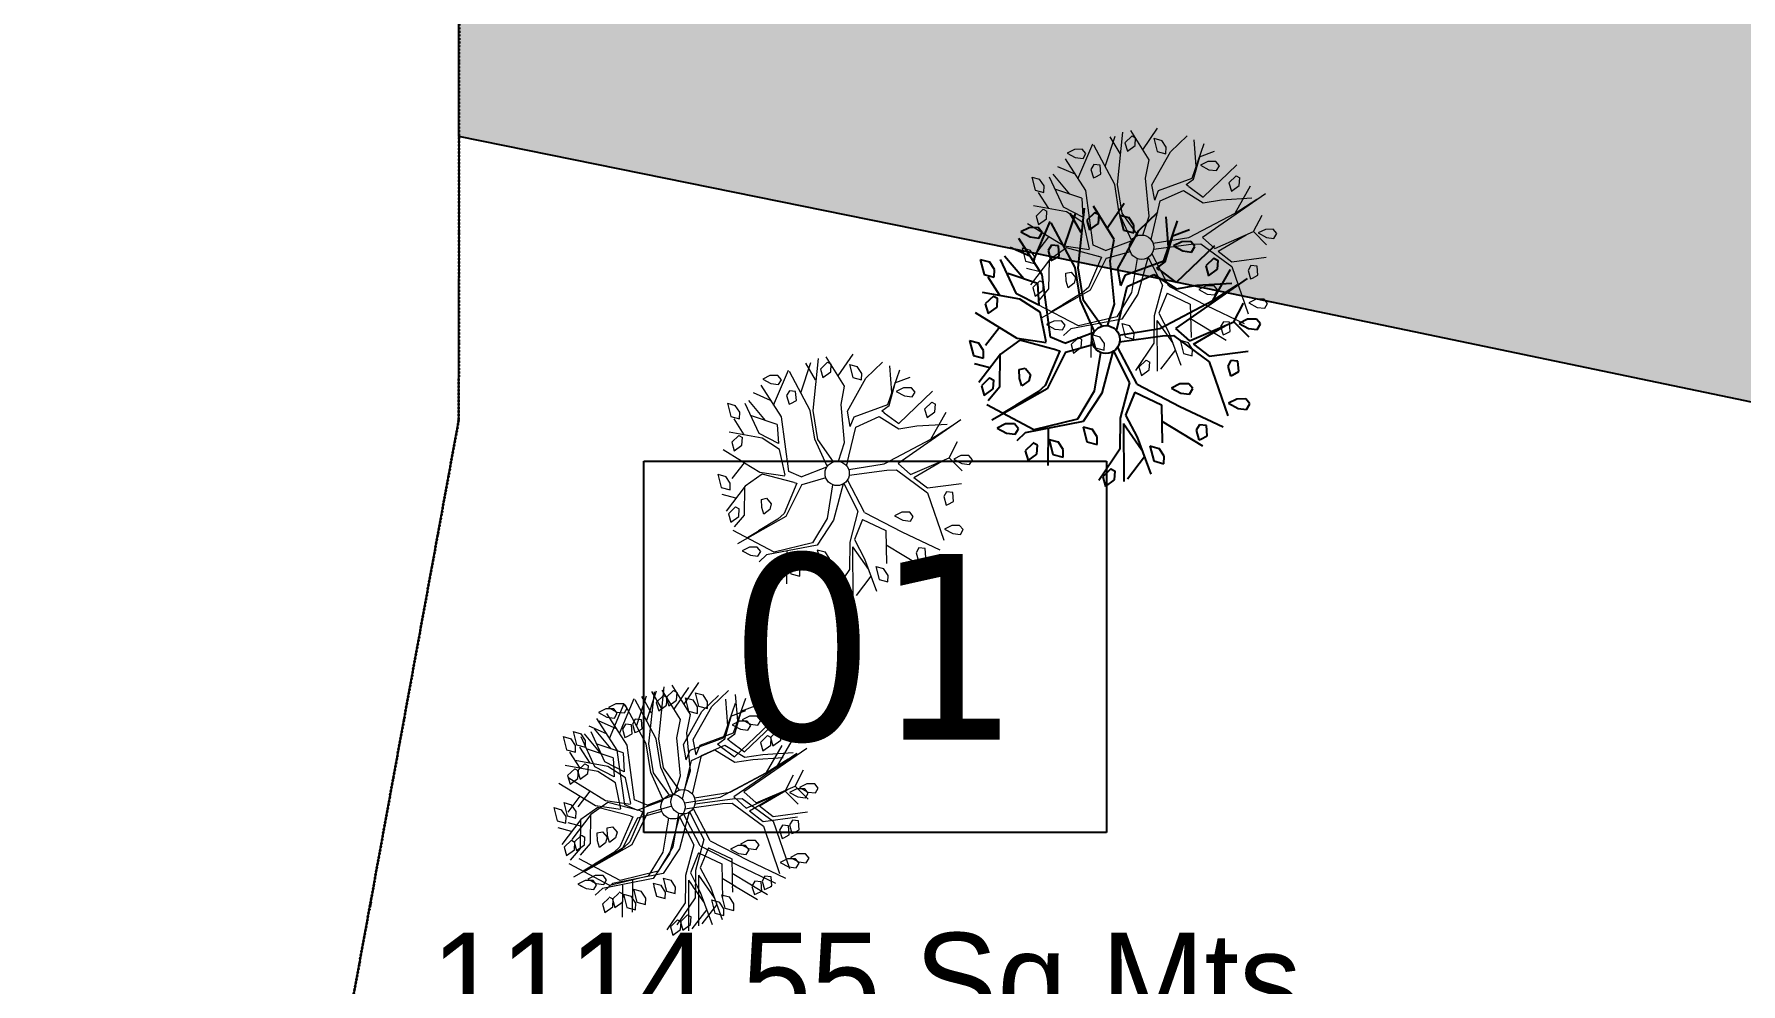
# Model space of a CAD drawing. Header units: millimetres. Extents: x -176651 to 388869, y -469666 to 486614.
# Drawn here: x -5983 to 12395, y 122804 to 133028 of the extents above; entities that cross this region are included whole.
import ezdxf

# ---------------------------------------------------------------- set-up
doc = ezdxf.new("R2010")
doc.units = ezdxf.units.MM
doc.linetypes.add('Site boundary$0$DASHDOT', pattern=[25.4, 12.7, -6.35, 0, -6.35])
doc.layers.add('A- FURNITURE', color=252, linetype='Continuous', lineweight=0)
for name, color, linetype in [('ad-Plot Areas-Sq.Mts', 8, 'Continuous'), ('ad-Plot Boundary', 8, 'Continuous'), ('ad-Plot Numbers', 2, 'Continuous'), ('ad-Road', 8, 'Continuous'), ('ad-Road Hatch', 8, 'Continuous'), ('CAY', 94, 'Continuous')]:
    doc.layers.add(name, color=color, linetype=linetype)
doc.layers.add('Site boundary$0$ad-Site Boundary', color=1, linetype='Site boundary$0$DASHDOT', lineweight=35, true_color=0xff0000)
doc.styles.add('$0$grid_text', font='verdana.ttf', dxfattribs={"width": 0.9})
doc.styles.add('MtX_Century_Gothic', font='GOTHIC.TTF')

# ---------------------------------------------------------------- blocks, each defined once
blk = doc.blocks.new('Site boundary')
at = {"layer": 'Site boundary$0$ad-Site Boundary', "ltscale": 1.5}
blk.add_lwpolyline([(0, 144080), (-75, 143539), (-1405, 135851), (-1412, 128874), (-3557, 117149), (-5983, 99419), (20081, 95597)], dxfattribs=at)
blk = doc.blocks.new('A$C4fb60e89')
at = {"layer": 'ad-Road Hatch', "ltscale": 5, "transparency": 33554687}
h = blk.add_hatch(dxfattribs=at)
h.set_pattern_fill('AR-HBONE', color=256, scale=15)
h.set_pattern_definition([(45, (-193247.7, -428758.8), (0, 2155.2615), [4572, -1524]), (135, (-192170.1, -427681.1), (2e-13, 2155.2615), [4572, -1524])])
h.paths.add_polyline_path([(175594, -250241), (169178, -249341), (167473, -249057), (167473, -138694), (101313, -138694), (101313, -199954), (101308, -237995), (101040, -268291), (101008, -280968), (101066, -293684), (101243, -311127), (100910, -319344), (100949, -333937), (100669, -366960), (100727, -390983), (100669, -404586), (100538, -420418), (100467, -428759), (92426, -427265), (92163, -427209), (92163, -321454), (24803, -321454), (24803, -412961), (15653, -411029), (15654, -321452), (-19535, -321452), (-34427, -319477), (-65207, -315395), (-171770, -301268), (-185854, -298333), (-193248, -296832), (-193244, -292908), (-191914, -285219), (-191839, -284679), (-183397, -286393), (-169723, -289243), (-53141, -304698), (-18730, -309262), (15653, -309262), (15653, 703), (24803, 1115), (24803, -129544), (92163, -129544), (92163, 15133), (101313, 17713), (101313, -129544), (167473, -129544), (167473, 35552), (175738, 37855), (175849, 28595), (175836, 25947), (175777, 14040), (175855, 2316), (175660, -18036), (175731, -34039), (175718, -46839), (175673, -63402), (175816, -82072), (175542, -106356), (175490, -124641), (175575, -145019), (175731, -168892), (175797, -181269), (175797, -192667), (175744, -208200), (175829, -223277), (175888, -234871)])
h.paths.add_polyline_path([(24803, -309264), (92163, -309264), (92163, -138694), (24803, -138694)], flags=16)
at = {"layer": 'ad-Road', "ltscale": 5}
blk.add_lwpolyline([(-171770, -301268), (-185854, -298333), (-193248, -296832), (-193244, -292908), (-191914, -285219), (-191839, -284679), (-183397, -286393), (-169723, -289243)], dxfattribs=at)
blk = doc.blocks.new('A$Cbbea0351')
at = {"layer": 'ad-Plot Areas-Sq.Mts', "linetype": 'Continuous', "insert": (-364600, -343911), "char_height": 1000, "width": 9668.74, "attachment_point": 5, "style": 'MtX_Century_Gothic', "bg_fill": 2}
blk.add_mtext('1114.55 Sq.Mts', dxfattribs=at)
at = {"layer": 'ad-Plot Numbers', "linetype": 'Continuous', "insert": (-364505, -340201), "char_height": 2000, "width": 2981.72, "attachment_point": 5, "style": '$0$grid_text', "bg_fill": 18, "box_fill_scale": 1.5, "bg_fill_color": 257, "bg_fill_transparency": 0}
blk.add_mtext('01', dxfattribs=at)
blk = doc.blocks.new('zw$A88E')
at = {"layer": 'ad-Plot Boundary', "ltscale": 5}
blk.add_lwpolyline([(-368986, -334687), (-368989, -337740), (-371134, -349465), (-373560, -367195), (-338868, -372204), (-334720, -340818), (-347508, -339123), (-361592, -336188), (-368986, -334687)], close=True, dxfattribs=at)
blk = doc.blocks.new('QRFQ')
at = {"layer": 'CAY', "color": 30, "true_color": 0xf26722}
for p, q in [((260795.919, 1945731.729, 129.914), (260795.821, 1945731.709, 129.914)), ((260795.821, 1945731.709, 129.914), (260795.905, 1945731.63, 129.914)), ((260795.867, 1945731.367, 129.914), (260796.156, 1945731.735, 129.914)), ((260796.013, 1945731.704, 129.914), (260795.919, 1945731.729, 129.914)), ((260796.042, 1945731.642, 129.914), (260796.013, 1945731.704, 129.914)), ((260796.285, 1945731.184, 129.914), (260796.164, 1945731.715, 129.914)), ((260796.23, 1945731.426, 129.914), (260796.447, 1945731.753, 129.914)), ((260796.318, 1945731.174, 129.914), (260796.551, 1945731.776, 129.914)), ((260796.448, 1945731.531, 129.914), (260796.386, 1945731.761, 129.914)), ((260796.647, 1945731.702, 129.914), (260796.54, 1945731.643, 129.914)), ((260796.647, 1945731.702, 129.914), (260796.684, 1945731.667, 129.914)), ((260796.772, 1945731.364, 129.914), (260796.649, 1945731.77, 129.914)), ((260796.653, 1945731.578, 129.914), (260796.684, 1945731.667, 129.914)), ((260796.729, 1945731.504, 129.914), (260796.976, 1945731.714, 129.914)), ((260795.323, 1945731.538, 129.914), (260795.321, 1945731.371, 129.914)), ((260795.323, 1945731.538, 129.914), (260795.411, 1945731.487, 129.914)), ((260795.442, 1945731.392, 129.914), (260795.411, 1945731.487, 129.914)), ((260795.604, 1945731.078, 129.914), (260795.535, 1945731.48, 129.914)), ((260795.72, 1945731.211, 129.914), (260795.586, 1945731.503, 129.914)), ((260795.847, 1945731.432, 129.914), (260795.667, 1945731.577, 129.914)), ((260795.922, 1945731.201, 129.914), (260795.782, 1945731.644, 129.914)), ((260795.905, 1945731.63, 129.914), (260795.992, 1945731.594, 129.914)), ((260795.992, 1945731.594, 129.914), (260796.042, 1945731.642, 129.914)), ((260796.102, 1945731.485, 129.914), (260796.052, 1945731.437, 129.914)), ((260796.173, 1945731.458, 129.914), (260796.102, 1945731.485, 129.914)), ((260796.54, 1945731.643, 129.914), (260796.542, 1945731.535, 129.914)), ((260796.542, 1945731.535, 129.914), (260796.653, 1945731.578, 129.914)), ((260796.898, 1945731.604, 129.914), (260796.896, 1945731.437, 129.914)), ((260796.898, 1945731.604, 129.914), (260796.985, 1945731.553, 129.914)), ((260797.017, 1945731.459, 129.914), (260796.985, 1945731.553, 129.914)), ((260797.052, 1945731.389, 129.914), (260797.301, 1945731.525, 129.914)), ((260795.321, 1945731.371, 129.914), (260795.419, 1945731.314, 129.914)), ((260795.423, 1945731.108, 129.914), (260795.354, 1945731.33, 129.914)), ((260795.419, 1945731.314, 129.914), (260795.442, 1945731.392, 129.914)), ((260795.848, 1945731.124, 129.914), (260795.57, 1945731.312, 129.914)), ((260796.052, 1945731.437, 129.914), (260796.054, 1945731.328, 129.914)), ((260796.054, 1945731.328, 129.914), (260796.077, 1945731.33, 129.914)), ((260796.077, 1945731.33, 129.914), (260796.152, 1945731.348, 129.914)), ((260796.152, 1945731.348, 129.914), (260796.173, 1945731.458, 129.914)), ((260796.67, 1945731.155, 129.914), (260796.772, 1945731.364, 129.914)), ((260796.726, 1945731.056, 129.914), (260797.052, 1945731.389, 129.914)), ((260796.896, 1945731.437, 129.914), (260796.993, 1945731.38, 129.914)), ((260796.993, 1945731.38, 129.914), (260797.017, 1945731.459, 129.914)), ((260797.226, 1945731.006, 129.914), (260797.481, 1945731.38, 129.914)), ((260797.313, 1945731.133, 129.914), (260797.374, 1945731.456, 129.914)), ((260795.356, 1945731.119, 129.914), (260795.249, 1945731.06, 129.914)), ((260795.623, 1945731.013, 129.914), (260795.252, 1945731.188, 129.914)), ((260795.356, 1945731.119, 129.914), (260795.393, 1945731.084, 129.914)), ((260795.848, 1945731.124, 129.914), (260795.801, 1945730.896, 129.914)), ((260795.834, 1945730.529, 129.914), (260795.922, 1945731.201, 129.914)), ((260796.248, 1945730.828, 129.914), (260796.285, 1945731.184, 129.914)), ((260796.281, 1945730.818, 129.914), (260796.318, 1945731.174, 129.914)), ((260796.591, 1945730.693, 129.914), (260796.67, 1945731.155, 129.914)), ((260797.239, 1945730.989, 129.914), (260797.384, 1945731.234, 129.914)), ((260797.466, 1945731.152, 129.914), (260797.368, 1945731.132, 129.914)), ((260797.368, 1945731.132, 129.914), (260797.452, 1945731.053, 129.914)), ((260797.38, 1945731.238, 129.914), (260797.58, 1945731.256, 129.914)), ((260797.56, 1945731.128, 129.914), (260797.466, 1945731.152, 129.914)), ((260797.589, 1945731.065, 129.914), (260797.56, 1945731.128, 129.914)), ((260795.485, 1945730.612, 129.914), (260795.122, 1945730.996, 129.914)), ((260795.249, 1945731.06, 129.914), (260795.251, 1945730.952, 129.914)), ((260795.251, 1945730.952, 129.914), (260795.363, 1945730.994, 129.914)), ((260795.363, 1945730.994, 129.914), (260795.393, 1945731.084, 129.914)), ((260795.801, 1945730.896, 129.914), (260795.604, 1945731.078, 129.914)), ((260795.795, 1945730.82, 129.914), (260795.623, 1945731.013, 129.914)), ((260796.709, 1945730.865, 129.914), (260796.726, 1945731.056, 129.914)), ((260796.709, 1945730.865, 129.914), (260796.787, 1945730.966, 129.914)), ((260796.787, 1945730.966, 129.914), (260797.226, 1945731.006, 129.914)), ((260797.134, 1945730.949, 129.914), (260797.239, 1945730.989, 129.914)), ((260797.156, 1945730.919, 129.914), (260797.134, 1945730.949, 129.914)), ((260797.295, 1945730.745, 129.914), (260797.8, 1945731.019, 129.914)), ((260797.452, 1945731.053, 129.914), (260797.54, 1945731.017, 129.914)), ((260797.54, 1945731.017, 129.914), (260797.589, 1945731.065, 129.914)), ((260795.331, 1945730.775, 129.914), (260795.135, 1945730.628, 129.914)), ((260795.777, 1945730.496, 129.914), (260795.795, 1945730.82, 129.914)), ((260796.306, 1945730.466, 129.914), (260796.248, 1945730.828, 129.914)), ((260796.397, 1945730.5, 129.914), (260796.281, 1945730.818, 129.914)), ((260796.538, 1945730.411, 129.914), (260796.772, 1945730.842, 129.914)), ((260796.772, 1945730.842, 129.914), (260797.083, 1945730.889, 129.914)), ((260797.083, 1945730.889, 129.914), (260797.278, 1945730.679, 129.914)), ((260797.157, 1945730.918, 129.914), (260797.295, 1945730.745, 129.914)), ((260797.755, 1945730.89, 129.914), (260797.648, 1945730.832, 129.914)), ((260797.648, 1945730.832, 129.914), (260797.65, 1945730.723, 129.914)), ((260797.65, 1945730.723, 129.914), (260797.761, 1945730.766, 129.914)), ((260797.755, 1945730.89, 129.914), (260797.792, 1945730.855, 129.914)), ((260797.761, 1945730.766, 129.914), (260797.792, 1945730.855, 129.914)), ((260794.981, 1945730.726, 129.914), (260794.98, 1945730.558, 129.914)), ((260794.981, 1945730.726, 129.914), (260795.069, 1945730.675, 129.914)), ((260795.1, 1945730.58, 129.914), (260795.069, 1945730.675, 129.914)), ((260795.077, 1945730.502, 129.914), (260795.1, 1945730.58, 129.914)), ((260795.507, 1945730.585, 129.914), (260795.267, 1945730.497, 129.914)), ((260795.771, 1945730.486, 129.914), (260795.485, 1945730.612, 129.914)), ((260795.862, 1945730.379, 129.914), (260795.507, 1945730.585, 129.914)), ((260796.457, 1945730.489, 129.914), (260796.591, 1945730.693, 129.914)), ((260798.044, 1945730.585, 129.914), (260797.158, 1945730.269, 129.914)), ((260797.278, 1945730.679, 129.914), (260797.503, 1945730.656, 129.914)), ((260797.503, 1945730.656, 129.914), (260797.87, 1945730.58, 129.914)), ((260797.624, 1945730.454, 129.914), (260797.895, 1945730.725, 129.914)), ((260795.267, 1945730.497, 129.914), (260794.959, 1945730.261, 129.914)), ((260795.118, 1945730.383, 129.914), (260794.968, 1945730.47, 129.914)), ((260794.98, 1945730.558, 129.914), (260795.077, 1945730.502, 129.914)), ((260795.26, 1945730.495, 129.914), (260795.163, 1945730.156, 129.914)), ((260795.964, 1945730.427, 129.914), (260795.834, 1945730.529, 129.914)), ((260795.862, 1945730.38, 129.914), (260795.892, 1945730.363, 129.914)), ((260795.964, 1945730.427, 129.914), (260796.299, 1945730.459, 129.914)), ((260796.993, 1945730.311, 129.914), (260797.624, 1945730.454, 129.914)), ((260797.624, 1945730.454, 129.914), (260797.924, 1945730.547, 129.914)), ((260795.086, 1945730.28, 129.914), (260794.979, 1945730.222, 129.914)), ((260794.979, 1945730.222, 129.914), (260794.981, 1945730.113, 129.914)), ((260795.086, 1945730.28, 129.914), (260795.122, 1945730.245, 129.914)), ((260795.092, 1945730.156, 129.914), (260795.122, 1945730.245, 129.914)), ((260795.396, 1945730.189, 129.914), (260795.418, 1945730.284, 129.914)), ((260795.418, 1945730.284, 129.914), (260795.483, 1945730.282, 129.914)), ((260795.483, 1945730.282, 129.914), (260795.521, 1945730.2, 129.914)), ((260795.521, 1945730.2, 129.914), (260795.484, 1945730.138, 129.914)), ((260795.892, 1945730.363, 129.914), (260795.642, 1945730.044, 129.914)), ((260795.945, 1945730.332, 129.914), (260795.654, 1945730.005, 129.914)), ((260795.944, 1945730.331, 129.914), (260795.946, 1945730.331, 129.914)), ((260796.253, 1945730.333, 129.914), (260795.946, 1945730.331, 129.914)), ((260796.311, 1945730.231, 129.914), (260796.136, 1945729.845, 129.914)), ((260796.44, 1945730.205, 129.914), (260796.207, 1945729.804, 129.914)), ((260796.447, 1945730.207, 129.914), (260796.526, 1945729.833, 129.914)), ((260796.6, 1945729.8, 129.914), (260796.504, 1945730.241, 129.914)), ((260796.538, 1945730.288, 129.914), (260797.001, 1945730.227, 129.914)), ((260796.551, 1945730.359, 129.914), (260796.993, 1945730.311, 129.914)), ((260797.001, 1945730.227, 129.914), (260797.117, 1945730.199, 129.914)), ((260797.117, 1945730.199, 129.914), (260797.412, 1945729.827, 129.914)), ((260797.158, 1945730.269, 129.914), (260797.267, 1945730.099, 129.914)), ((260797.783, 1945730.174, 129.914), (260797.936, 1945730.34, 129.914)), ((260794.981, 1945730.113, 129.914), (260795.092, 1945730.156, 129.914)), ((260795.163, 1945730.156, 129.914), (260795.005, 1945730.047, 129.914)), ((260795.398, 1945730.105, 129.914), (260795.396, 1945730.189, 129.914)), ((260795.484, 1945730.138, 129.914), (260795.398, 1945730.105, 129.914)), ((260795.642, 1945730.044, 129.914), (260795.55, 1945729.998, 129.914)), ((260797.267, 1945730.099, 129.914), (260797.783, 1945730.174, 129.914)), ((260797.298, 1945730.054, 129.914), (260797.684, 1945730.159, 129.914)), ((260797.298, 1945730.054, 129.914), (260797.427, 1945729.886, 129.914)), ((260797.783, 1945730.174, 129.914), (260797.895, 1945729.975, 129.914)), ((260797.93, 1945730.162, 129.914), (260797.832, 1945730.142, 129.914)), ((260797.832, 1945730.142, 129.914), (260797.916, 1945730.063, 129.914)), ((260797.916, 1945730.063, 129.914), (260798.004, 1945730.028, 129.914)), ((260798.024, 1945730.138, 129.914), (260797.93, 1945730.162, 129.914)), ((260798.004, 1945730.028, 129.914), (260798.053, 1945730.076, 129.914)), ((260798.053, 1945730.076, 129.914), (260798.024, 1945730.138, 129.914)), ((260795.399, 1945729.617, 129.914), (260794.982, 1945730.007, 129.914)), ((260795.654, 1945730.005, 129.914), (260794.991, 1945729.834, 129.914)), ((260795.289, 1945729.92, 129.914), (260795.127, 1945729.874, 129.914)), ((260795.55, 1945729.998, 129.914), (260795.283, 1945729.921, 129.914)), ((260796.136, 1945729.845, 129.914), (260795.883, 1945729.604, 129.914)), ((260796.526, 1945729.833, 129.914), (260796.329, 1945729.492, 129.914)), ((260797.412, 1945729.827, 129.914), (260797.453, 1945729.214, 129.914)), ((260797.427, 1945729.886, 129.914), (260797.848, 1945729.829, 129.914)), ((260795.12, 1945729.757, 129.914), (260795.022, 1945729.737, 129.914)), ((260795.022, 1945729.737, 129.914), (260795.106, 1945729.658, 129.914)), ((260795.106, 1945729.658, 129.914), (260795.193, 1945729.622, 129.914)), ((260795.214, 1945729.733, 129.914), (260795.12, 1945729.757, 129.914)), ((260795.193, 1945729.622, 129.914), (260795.243, 1945729.67, 129.914)), ((260795.243, 1945729.67, 129.914), (260795.214, 1945729.733, 129.914)), ((260796.207, 1945729.804, 129.914), (260795.934, 1945729.561, 129.914)), ((260796.556, 1945729.722, 129.914), (260796.394, 1945729.508, 129.914)), ((260796.556, 1945729.722, 129.914), (260796.796, 1945729.516, 129.914)), ((260796.6, 1945729.8, 129.914), (260796.983, 1945729.447, 129.914)), ((260797.045, 1945729.681, 129.914), (260796.947, 1945729.661, 129.914)), ((260796.947, 1945729.661, 129.914), (260797.031, 1945729.582, 129.914)), ((260797.139, 1945729.657, 129.914), (260797.045, 1945729.681, 129.914)), ((260797.168, 1945729.594, 129.914), (260797.139, 1945729.657, 129.914)), ((260797.642, 1945729.778, 129.914), (260797.593, 1945729.73, 129.914)), ((260797.593, 1945729.73, 129.914), (260797.595, 1945729.622, 129.914)), ((260797.618, 1945729.624, 129.914), (260797.693, 1945729.641, 129.914)), ((260797.714, 1945729.752, 129.914), (260797.642, 1945729.778, 129.914)), ((260797.693, 1945729.641, 129.914), (260797.714, 1945729.752, 129.914)), ((260795.299, 1945729.608, 129.914), (260795.19, 1945729.551, 129.914)), ((260795.345, 1945729.473, 129.914), (260795.25, 1945729.421, 129.914)), ((260795.934, 1945729.561, 129.914), (260795.299, 1945729.608, 129.914)), ((260795.393, 1945729.445, 129.914), (260795.351, 1945729.484, 129.914)), ((260795.883, 1945729.604, 129.914), (260795.399, 1945729.617, 129.914)), ((260795.549, 1945729.583, 129.914), (260795.442, 1945729.204, 129.914)), ((260795.53, 1945729.472, 129.914), (260795.528, 1945729.305, 129.914)), ((260795.53, 1945729.472, 129.914), (260795.618, 1945729.422, 129.914)), ((260795.919, 1945729.507, 129.914), (260795.917, 1945729.34, 129.914)), ((260795.919, 1945729.507, 129.914), (260796.006, 1945729.457, 129.914)), ((260796.329, 1945729.492, 129.914), (260796.237, 1945729.171, 129.914)), ((260796.394, 1945729.508, 129.914), (260796.451, 1945729.247, 129.914)), ((260796.796, 1945729.516, 129.914), (260796.697, 1945729.118, 129.914)), ((260797.031, 1945729.582, 129.914), (260797.118, 1945729.546, 129.914)), ((260797.118, 1945729.546, 129.914), (260797.168, 1945729.594, 129.914)), ((260797.595, 1945729.622, 129.914), (260797.618, 1945729.624, 129.914)), ((260795.25, 1945729.421, 129.914), (260795.252, 1945729.313, 129.914)), ((260795.252, 1945729.313, 129.914), (260795.363, 1945729.355, 129.914)), ((260795.363, 1945729.355, 129.914), (260795.393, 1945729.445, 129.914)), ((260795.528, 1945729.305, 129.914), (260795.625, 1945729.249, 129.914)), ((260795.649, 1945729.327, 129.914), (260795.618, 1945729.422, 129.914)), ((260795.625, 1945729.249, 129.914), (260795.649, 1945729.327, 129.914)), ((260795.917, 1945729.34, 129.914), (260796.014, 1945729.284, 129.914)), ((260796.037, 1945729.362, 129.914), (260796.006, 1945729.457, 129.914)), ((260796.014, 1945729.284, 129.914), (260796.037, 1945729.362, 129.914)), ((260796.348, 1945729.428, 129.914), (260796.187, 1945728.825, 129.914)), ((260796.348, 1945729.428, 129.914), (260796.463, 1945729.107, 129.914)), ((260796.754, 1945729.345, 129.914), (260797.106, 1945728.974, 129.914)), ((260796.983, 1945729.447, 129.914), (260797.375, 1945729.112, 129.914)), ((260797.595, 1945729.361, 129.914), (260797.497, 1945729.341, 129.914)), ((260797.497, 1945729.341, 129.914), (260797.581, 1945729.262, 129.914)), ((260797.689, 1945729.337, 129.914), (260797.595, 1945729.361, 129.914)), ((260797.668, 1945729.227, 129.914), (260797.718, 1945729.275, 129.914)), ((260797.718, 1945729.275, 129.914), (260797.689, 1945729.337, 129.914)), ((260796.237, 1945729.171, 129.914), (260795.932, 1945728.906, 129.914)), ((260796.451, 1945729.247, 129.914), (260796.489, 1945728.824, 129.914)), ((260796.559, 1945729.12, 129.914), (260796.557, 1945728.953, 129.914)), ((260796.559, 1945729.12, 129.914), (260796.647, 1945729.069, 129.914)), ((260797.134, 1945729.2, 129.914), (260797.084, 1945729.152, 129.914)), ((260797.084, 1945729.152, 129.914), (260797.086, 1945729.044, 129.914)), ((260797.205, 1945729.174, 129.914), (260797.134, 1945729.2, 129.914)), ((260797.184, 1945729.064, 129.914), (260797.205, 1945729.174, 129.914)), ((260797.581, 1945729.262, 129.914), (260797.668, 1945729.227, 129.914)), ((260796.09, 1945728.992, 129.914), (260795.983, 1945728.934, 129.914)), ((260795.983, 1945728.934, 129.914), (260795.985, 1945728.825, 129.914)), ((260796.09, 1945728.992, 129.914), (260796.127, 1945728.957, 129.914)), ((260796.097, 1945728.868, 129.914), (260796.127, 1945728.957, 129.914)), ((260796.471, 1945729.021, 129.914), (260796.233, 1945728.839, 129.914)), ((260796.557, 1945728.953, 129.914), (260796.654, 1945728.896, 129.914)), ((260796.678, 1945728.974, 129.914), (260796.647, 1945729.069, 129.914)), ((260796.654, 1945728.896, 129.914), (260796.678, 1945728.974, 129.914)), ((260797.086, 1945729.044, 129.914), (260797.109, 1945729.046, 129.914)), ((260797.109, 1945729.046, 129.914), (260797.184, 1945729.064, 129.914)), ((260795.985, 1945728.825, 129.914), (260796.097, 1945728.868, 129.914))]:
    blk.add_line(p, q, dxfattribs=at)
blk.add_circle((260796.402, 1945730.35, 129.914), 0.15, dxfattribs=at)
blk = doc.blocks.new('ERFWEF')
at = {"color": 219, "linetype": 'Continuous', "true_color": 0x642165}
for p, q in [((260795.743, 1945739.406), (260795.621, 1945739.793)), ((260795.741, 1945739.867), (260795.655, 1945739.85)), ((260795.655, 1945739.85), (260795.728, 1945739.781)), ((260795.695, 1945739.551), (260795.948, 1945739.873)), ((260795.728, 1945739.781), (260795.805, 1945739.749)), ((260795.823, 1945739.846), (260795.741, 1945739.867)), ((260795.805, 1945739.749), (260795.848, 1945739.791)), ((260795.848, 1945739.791), (260795.823, 1945739.846)), ((260796.061, 1945739.39), (260795.955, 1945739.855)), ((260796.013, 1945739.602), (260796.202, 1945739.889)), ((260796.09, 1945739.382), (260796.294, 1945739.908)), ((260796.204, 1945739.695), (260796.149, 1945739.895)), ((260796.378, 1945739.844), (260796.284, 1945739.793)), ((260796.284, 1945739.793), (260796.286, 1945739.698)), ((260796.378, 1945739.844), (260796.41, 1945739.814)), ((260796.487, 1945739.548), (260796.379, 1945739.903)), ((260796.383, 1945739.735), (260796.41, 1945739.814)), ((260796.45, 1945739.671), (260796.665, 1945739.854)), ((260796.597, 1945739.758), (260796.596, 1945739.612)), ((260796.597, 1945739.758), (260796.674, 1945739.714)), ((260795.22, 1945739.7), (260795.218, 1945739.554)), ((260795.22, 1945739.7), (260795.296, 1945739.656)), ((260795.324, 1945739.573), (260795.296, 1945739.656)), ((260795.303, 1945739.505), (260795.324, 1945739.573)), ((260795.465, 1945739.298), (260795.405, 1945739.649)), ((260795.567, 1945739.414), (260795.45, 1945739.67)), ((260795.678, 1945739.608), (260795.52, 1945739.734)), ((260795.901, 1945739.654), (260795.857, 1945739.612)), ((260795.857, 1945739.612), (260795.859, 1945739.517)), ((260795.963, 1945739.631), (260795.901, 1945739.654)), ((260795.945, 1945739.534), (260795.963, 1945739.631)), ((260796.286, 1945739.698), (260796.383, 1945739.735)), ((260796.447, 1945739.279), (260796.731, 1945739.57)), ((260796.596, 1945739.612), (260796.68, 1945739.563)), ((260796.701, 1945739.631), (260796.674, 1945739.714)), ((260796.68, 1945739.563), (260796.701, 1945739.631)), ((260796.731, 1945739.57), (260796.95, 1945739.689)), ((260796.96, 1945739.347), (260797.014, 1945739.629)), ((260795.482, 1945739.241), (260795.158, 1945739.395)), ((260795.218, 1945739.554), (260795.303, 1945739.505)), ((260795.307, 1945739.324), (260795.246, 1945739.519)), ((260795.679, 1945739.339), (260795.436, 1945739.503)), ((260795.667, 1945738.818), (260795.743, 1945739.406)), ((260795.859, 1945739.517), (260795.879, 1945739.519)), ((260795.879, 1945739.519), (260795.945, 1945739.534)), ((260796.028, 1945739.079), (260796.061, 1945739.39)), ((260796.398, 1945739.366), (260796.487, 1945739.548)), ((260796.884, 1945739.235), (260797.107, 1945739.562)), ((260796.895, 1945739.22), (260797.022, 1945739.435)), ((260797.019, 1945739.438), (260797.193, 1945739.454)), ((260795.361, 1945738.89), (260795.044, 1945739.227)), ((260795.249, 1945739.334), (260795.155, 1945739.283)), ((260795.155, 1945739.283), (260795.157, 1945739.188)), ((260795.157, 1945739.188), (260795.254, 1945739.225)), ((260795.249, 1945739.334), (260795.281, 1945739.303)), ((260795.254, 1945739.225), (260795.281, 1945739.303)), ((260795.638, 1945739.139), (260795.465, 1945739.298)), ((260795.632, 1945739.072), (260795.482, 1945739.241)), ((260795.679, 1945739.339), (260795.638, 1945739.139)), ((260796.057, 1945739.07), (260796.09, 1945739.382)), ((260796.328, 1945738.961), (260796.398, 1945739.366)), ((260796.432, 1945739.111), (260796.447, 1945739.279)), ((260796.432, 1945739.111), (260796.5, 1945739.201)), ((260796.5, 1945739.201), (260796.884, 1945739.235)), ((260796.803, 1945739.185), (260796.895, 1945739.22)), ((260796.945, 1945739.007), (260797.386, 1945739.246)), ((260797.094, 1945739.363), (260797.008, 1945739.345)), ((260797.008, 1945739.345), (260797.082, 1945739.276)), ((260797.082, 1945739.276), (260797.158, 1945739.245)), ((260797.177, 1945739.341), (260797.094, 1945739.363)), ((260797.158, 1945739.245), (260797.202, 1945739.287)), ((260797.202, 1945739.287), (260797.177, 1945739.341)), ((260795.226, 1945739.033), (260795.055, 1945738.904)), ((260795.616, 1945738.789), (260795.632, 1945739.072)), ((260796.08, 1945738.763), (260796.028, 1945739.079)), ((260796.159, 1945738.792), (260796.057, 1945739.07)), ((260796.283, 1945738.715), (260796.487, 1945739.091)), ((260796.487, 1945739.091), (260796.759, 1945739.133)), ((260796.759, 1945739.133), (260796.93, 1945738.949)), ((260796.822, 1945739.159), (260796.803, 1945739.185)), ((260796.824, 1945739.158), (260796.945, 1945739.007)), ((260797.347, 1945739.134), (260797.253, 1945739.083)), ((260797.253, 1945739.083), (260797.255, 1945738.988)), ((260797.255, 1945738.988), (260797.352, 1945739.025)), ((260797.347, 1945739.134), (260797.379, 1945739.103)), ((260797.352, 1945739.025), (260797.379, 1945739.103)), ((260794.921, 1945738.99), (260794.919, 1945738.843)), ((260794.919, 1945738.843), (260795.004, 1945738.794)), ((260794.921, 1945738.99), (260794.997, 1945738.945)), ((260795.025, 1945738.862), (260794.997, 1945738.945)), ((260795.004, 1945738.794), (260795.025, 1945738.862)), ((260795.381, 1945738.867), (260795.171, 1945738.79)), ((260795.611, 1945738.78), (260795.361, 1945738.89)), ((260795.691, 1945738.687), (260795.381, 1945738.867)), ((260796.212, 1945738.783), (260796.328, 1945738.961)), ((260797.6, 1945738.867), (260796.824, 1945738.591)), ((260796.93, 1945738.949), (260797.126, 1945738.929)), ((260797.126, 1945738.929), (260797.447, 1945738.863)), ((260797.232, 1945738.752), (260797.469, 1945738.989)), ((260797.232, 1945738.752), (260797.495, 1945738.834)), ((260795.171, 1945738.79), (260794.902, 1945738.583)), ((260795.04, 1945738.69), (260794.909, 1945738.766)), ((260795.165, 1945738.788), (260795.08, 1945738.491)), ((260795.717, 1945738.672), (260795.498, 1945738.394)), ((260795.78, 1945738.729), (260795.667, 1945738.818)), ((260795.691, 1945738.688), (260795.717, 1945738.672)), ((260795.78, 1945738.729), (260796.074, 1945738.757)), ((260796.294, 1945738.669), (260796.68, 1945738.628)), ((260796.68, 1945738.628), (260797.232, 1945738.752)), ((260797.371, 1945738.507), (260797.505, 1945738.652)), ((260795.012, 1945738.6), (260794.919, 1945738.549)), ((260794.919, 1945738.549), (260794.92, 1945738.454)), ((260794.92, 1945738.454), (260795.018, 1945738.492)), ((260795.08, 1945738.491), (260794.942, 1945738.396)), ((260795.012, 1945738.6), (260795.044, 1945738.57)), ((260795.018, 1945738.492), (260795.044, 1945738.57)), ((260795.284, 1945738.521), (260795.302, 1945738.604)), ((260795.285, 1945738.447), (260795.284, 1945738.521)), ((260795.361, 1945738.476), (260795.285, 1945738.447)), ((260795.302, 1945738.604), (260795.36, 1945738.602)), ((260795.36, 1945738.602), (260795.392, 1945738.531)), ((260795.392, 1945738.531), (260795.361, 1945738.476)), ((260795.763, 1945738.646), (260795.509, 1945738.36)), ((260795.763, 1945738.645), (260795.764, 1945738.644)), ((260796.033, 1945738.646), (260795.764, 1945738.644)), ((260796.084, 1945738.557), (260795.931, 1945738.22)), ((260796.197, 1945738.535), (260795.993, 1945738.184)), ((260796.203, 1945738.537), (260796.272, 1945738.209)), ((260796.336, 1945738.18), (260796.252, 1945738.566)), ((260796.282, 1945738.608), (260796.687, 1945738.554)), ((260796.687, 1945738.554), (260796.789, 1945738.53)), ((260796.789, 1945738.53), (260797.047, 1945738.204)), ((260796.824, 1945738.591), (260796.92, 1945738.442)), ((260796.92, 1945738.442), (260797.371, 1945738.507)), ((260796.947, 1945738.403), (260797.284, 1945738.495)), ((260797.371, 1945738.507), (260797.469, 1945738.334)), ((260797.5, 1945738.497), (260797.414, 1945738.48)), ((260797.414, 1945738.48), (260797.488, 1945738.411)), ((260797.582, 1945738.476), (260797.5, 1945738.497)), ((260797.607, 1945738.421), (260797.582, 1945738.476)), ((260795.286, 1945738.021), (260794.921, 1945738.361)), ((260795.509, 1945738.36), (260794.929, 1945738.21)), ((260795.19, 1945738.286), (260795.048, 1945738.245)), ((260795.418, 1945738.354), (260795.185, 1945738.286)), ((260795.498, 1945738.394), (260795.418, 1945738.354)), ((260796.947, 1945738.403), (260797.06, 1945738.255)), ((260797.488, 1945738.411), (260797.564, 1945738.379)), ((260797.564, 1945738.379), (260797.607, 1945738.421)), ((260795.042, 1945738.142), (260794.956, 1945738.125)), ((260794.956, 1945738.125), (260795.03, 1945738.056)), ((260795.124, 1945738.121), (260795.042, 1945738.142)), ((260795.149, 1945738.067), (260795.124, 1945738.121)), ((260795.931, 1945738.22), (260795.709, 1945738.009)), ((260795.993, 1945738.184), (260795.754, 1945737.971)), ((260796.272, 1945738.209), (260796.099, 1945737.911)), ((260796.298, 1945738.112), (260796.157, 1945737.925)), ((260796.298, 1945738.112), (260796.508, 1945737.932)), ((260796.336, 1945738.18), (260796.672, 1945737.872)), ((260797.047, 1945738.204), (260797.083, 1945737.668)), ((260797.06, 1945738.255), (260797.428, 1945738.205)), ((260797.248, 1945738.161), (260797.205, 1945738.119)), ((260797.205, 1945738.119), (260797.207, 1945738.024)), ((260797.311, 1945738.138), (260797.248, 1945738.161)), ((260797.292, 1945738.042), (260797.311, 1945738.138)), ((260795.03, 1945738.056), (260795.106, 1945738.025)), ((260795.199, 1945738.013), (260795.103, 1945737.963)), ((260795.106, 1945738.025), (260795.149, 1945738.067)), ((260795.754, 1945737.971), (260795.199, 1945738.013)), ((260795.709, 1945738.009), (260795.286, 1945738.021)), ((260795.418, 1945737.991), (260795.324, 1945737.659)), ((260795.741, 1945737.924), (260795.739, 1945737.778)), ((260795.741, 1945737.924), (260795.817, 1945737.88)), ((260796.157, 1945737.925), (260796.206, 1945737.697)), ((260796.508, 1945737.932), (260796.422, 1945737.584)), ((260796.726, 1945738.076), (260796.64, 1945738.059)), ((260796.64, 1945738.059), (260796.713, 1945737.989)), ((260796.713, 1945737.989), (260796.79, 1945737.958)), ((260796.808, 1945738.055), (260796.726, 1945738.076)), ((260796.79, 1945737.958), (260796.833, 1945738)), ((260796.833, 1945738), (260796.808, 1945738.055)), ((260797.207, 1945738.024), (260797.227, 1945738.026)), ((260797.227, 1945738.026), (260797.292, 1945738.042)), ((260795.239, 1945737.894), (260795.155, 1945737.849)), ((260795.155, 1945737.849), (260795.157, 1945737.754)), ((260795.157, 1945737.754), (260795.254, 1945737.791)), ((260795.281, 1945737.87), (260795.244, 1945737.904)), ((260795.254, 1945737.791), (260795.281, 1945737.87)), ((260795.401, 1945737.894), (260795.399, 1945737.747)), ((260795.399, 1945737.747), (260795.484, 1945737.698)), ((260795.401, 1945737.894), (260795.477, 1945737.849)), ((260795.505, 1945737.766), (260795.477, 1945737.849)), ((260795.484, 1945737.698), (260795.505, 1945737.766)), ((260795.739, 1945737.778), (260795.824, 1945737.729)), ((260795.844, 1945737.797), (260795.817, 1945737.88)), ((260795.824, 1945737.729), (260795.844, 1945737.797)), ((260796.116, 1945737.855), (260795.975, 1945737.328)), ((260796.099, 1945737.911), (260796.019, 1945737.63)), ((260796.116, 1945737.855), (260796.217, 1945737.574)), ((260796.471, 1945737.782), (260796.779, 1945737.458)), ((260796.672, 1945737.872), (260797.014, 1945737.579)), ((260797.207, 1945737.796), (260797.121, 1945737.779)), ((260797.121, 1945737.779), (260797.194, 1945737.71)), ((260797.289, 1945737.775), (260797.207, 1945737.796)), ((260797.314, 1945737.721), (260797.289, 1945737.775)), ((260796.019, 1945737.63), (260795.752, 1945737.399)), ((260796.206, 1945737.697), (260796.239, 1945737.326)), ((260796.301, 1945737.586), (260796.299, 1945737.439)), ((260796.301, 1945737.586), (260796.377, 1945737.541)), ((260796.803, 1945737.656), (260796.76, 1945737.614)), ((260796.76, 1945737.614), (260796.762, 1945737.519)), ((260796.866, 1945737.633), (260796.803, 1945737.656)), ((260796.847, 1945737.536), (260796.866, 1945737.633)), ((260797.194, 1945737.71), (260797.271, 1945737.679)), ((260797.271, 1945737.679), (260797.314, 1945737.721)), ((260795.891, 1945737.474), (260795.797, 1945737.422)), ((260795.797, 1945737.422), (260795.799, 1945737.328)), ((260795.799, 1945737.328), (260795.896, 1945737.365)), ((260795.891, 1945737.474), (260795.923, 1945737.443)), ((260795.896, 1945737.365), (260795.923, 1945737.443)), ((260796.224, 1945737.499), (260796.015, 1945737.339)), ((260796.299, 1945737.439), (260796.384, 1945737.39)), ((260796.405, 1945737.458), (260796.377, 1945737.541)), ((260796.384, 1945737.39), (260796.405, 1945737.458)), ((260796.762, 1945737.519), (260796.782, 1945737.521)), ((260796.782, 1945737.521), (260796.847, 1945737.536))]:
    blk.add_line(p, q, dxfattribs=at)
blk.add_circle((260796.163, 1945738.661), 0.131, dxfattribs=at)
blk = doc.blocks.new('RTHER')
at = {"color": 11, "linetype": 'Continuous', "true_color": 0xf27172}
for p, q in [((260795.549, 1945643.655), (260795.463, 1945643.638)), ((260795.463, 1945643.638), (260795.536, 1945643.568)), ((260795.503, 1945643.339), (260795.756, 1945643.66)), ((260795.631, 1945643.634), (260795.549, 1945643.655)), ((260795.656, 1945643.579), (260795.631, 1945643.634)), ((260795.869, 1945643.178), (260795.763, 1945643.643)), ((260795.821, 1945643.39), (260796.01, 1945643.677)), ((260795.898, 1945643.17), (260796.101, 1945643.696)), ((260796.011, 1945643.482), (260795.957, 1945643.683)), ((260796.186, 1945643.632), (260796.092, 1945643.581)), ((260796.186, 1945643.632), (260796.218, 1945643.601)), ((260796.295, 1945643.336), (260796.187, 1945643.691)), ((260796.258, 1945643.459), (260796.473, 1945643.642)), ((260795.028, 1945643.488), (260795.026, 1945643.342)), ((260795.028, 1945643.488), (260795.104, 1945643.444)), ((260795.132, 1945643.361), (260795.104, 1945643.444)), ((260795.375, 1945643.202), (260795.258, 1945643.458)), ((260795.486, 1945643.396), (260795.328, 1945643.522)), ((260795.551, 1945643.194), (260795.429, 1945643.581)), ((260795.536, 1945643.568), (260795.613, 1945643.537)), ((260795.613, 1945643.537), (260795.656, 1945643.579)), ((260796.092, 1945643.581), (260796.094, 1945643.486)), ((260796.094, 1945643.486), (260796.191, 1945643.523)), ((260796.191, 1945643.523), (260796.218, 1945643.601)), ((260796.405, 1945643.546), (260796.403, 1945643.4)), ((260796.405, 1945643.546), (260796.482, 1945643.502)), ((260796.509, 1945643.419), (260796.482, 1945643.502)), ((260796.539, 1945643.358), (260796.757, 1945643.477)), ((260795.026, 1945643.342), (260795.111, 1945643.293)), ((260795.115, 1945643.112), (260795.054, 1945643.307)), ((260795.111, 1945643.293), (260795.132, 1945643.361)), ((260795.273, 1945643.086), (260795.213, 1945643.437)), ((260795.487, 1945643.127), (260795.243, 1945643.291)), ((260795.708, 1945643.442), (260795.665, 1945643.4)), ((260795.665, 1945643.4), (260795.667, 1945643.305)), ((260795.667, 1945643.305), (260795.687, 1945643.307)), ((260795.687, 1945643.307), (260795.753, 1945643.322)), ((260795.771, 1945643.419), (260795.708, 1945643.442)), ((260795.753, 1945643.322), (260795.771, 1945643.419)), ((260796.206, 1945643.153), (260796.295, 1945643.336)), ((260796.254, 1945643.067), (260796.539, 1945643.358)), ((260796.403, 1945643.4), (260796.488, 1945643.35)), ((260796.488, 1945643.35), (260796.509, 1945643.419)), ((260796.692, 1945643.023), (260796.915, 1945643.35)), ((260796.768, 1945643.134), (260796.821, 1945643.416)), ((260795.057, 1945643.122), (260794.963, 1945643.07)), ((260795.29, 1945643.029), (260794.966, 1945643.183)), ((260795.057, 1945643.122), (260795.089, 1945643.091)), ((260795.062, 1945643.013), (260795.089, 1945643.091)), ((260795.446, 1945642.927), (260795.273, 1945643.086)), ((260795.487, 1945643.127), (260795.446, 1945642.927)), ((260795.474, 1945642.606), (260795.551, 1945643.194)), ((260795.836, 1945642.867), (260795.869, 1945643.178)), ((260795.865, 1945642.858), (260795.898, 1945643.17)), ((260796.136, 1945642.749), (260796.206, 1945643.153)), ((260796.703, 1945643.008), (260796.83, 1945643.222)), ((260796.902, 1945643.15), (260796.816, 1945643.133)), ((260796.816, 1945643.133), (260796.89, 1945643.064)), ((260796.827, 1945643.226), (260797.001, 1945643.242)), ((260796.984, 1945643.129), (260796.902, 1945643.15)), ((260797.009, 1945643.075), (260796.984, 1945643.129)), ((260795.169, 1945642.678), (260794.852, 1945643.015)), ((260794.963, 1945643.07), (260794.965, 1945642.976)), ((260794.965, 1945642.976), (260795.062, 1945643.013)), ((260795.44, 1945642.86), (260795.29, 1945643.029)), ((260796.24, 1945642.899), (260796.254, 1945643.067)), ((260796.24, 1945642.899), (260796.308, 1945642.988)), ((260796.295, 1945642.879), (260796.567, 1945642.92)), ((260796.308, 1945642.988), (260796.692, 1945643.023)), ((260796.567, 1945642.92), (260796.738, 1945642.737)), ((260796.611, 1945642.973), (260796.703, 1945643.008)), ((260796.63, 1945642.947), (260796.611, 1945642.973)), ((260796.632, 1945642.946), (260796.752, 1945642.795)), ((260796.752, 1945642.795), (260797.194, 1945643.034)), ((260796.89, 1945643.064), (260796.966, 1945643.033)), ((260796.966, 1945643.033), (260797.009, 1945643.075)), ((260797.155, 1945642.922), (260797.061, 1945642.87)), ((260797.155, 1945642.922), (260797.187, 1945642.891)), ((260794.729, 1945642.778), (260794.727, 1945642.631)), ((260794.729, 1945642.778), (260794.805, 1945642.733)), ((260794.833, 1945642.65), (260794.805, 1945642.733)), ((260795.034, 1945642.821), (260794.863, 1945642.692)), ((260795.424, 1945642.577), (260795.44, 1945642.86)), ((260795.888, 1945642.55), (260795.836, 1945642.867)), ((260795.966, 1945642.58), (260795.865, 1945642.858)), ((260796.019, 1945642.571), (260796.136, 1945642.749)), ((260796.091, 1945642.502), (260796.295, 1945642.879)), ((260796.738, 1945642.737), (260796.934, 1945642.716)), ((260796.934, 1945642.716), (260797.255, 1945642.651)), ((260797.04, 1945642.54), (260797.277, 1945642.777)), ((260797.061, 1945642.87), (260797.063, 1945642.776)), ((260797.063, 1945642.776), (260797.16, 1945642.813)), ((260797.16, 1945642.813), (260797.187, 1945642.891)), ((260794.978, 1945642.578), (260794.709, 1945642.371)), ((260794.848, 1945642.478), (260794.717, 1945642.554)), ((260794.727, 1945642.631), (260794.812, 1945642.582)), ((260794.812, 1945642.582), (260794.833, 1945642.65)), ((260794.973, 1945642.576), (260794.888, 1945642.279)), ((260795.189, 1945642.655), (260794.978, 1945642.578)), ((260795.419, 1945642.568), (260795.169, 1945642.678)), ((260795.499, 1945642.475), (260795.189, 1945642.655)), ((260795.588, 1945642.517), (260795.474, 1945642.606)), ((260795.588, 1945642.517), (260795.881, 1945642.545)), ((260796.488, 1945642.415), (260797.04, 1945642.54)), ((260797.408, 1945642.654), (260796.632, 1945642.379)), ((260797.04, 1945642.54), (260797.303, 1945642.622)), ((260794.82, 1945642.388), (260794.726, 1945642.337)), ((260794.82, 1945642.388), (260794.852, 1945642.358)), ((260794.825, 1945642.279), (260794.852, 1945642.358)), ((260795.091, 1945642.309), (260795.11, 1945642.392)), ((260795.11, 1945642.392), (260795.168, 1945642.389)), ((260795.168, 1945642.389), (260795.2, 1945642.318)), ((260795.525, 1945642.46), (260795.306, 1945642.182)), ((260795.571, 1945642.433), (260795.317, 1945642.148)), ((260795.499, 1945642.476), (260795.525, 1945642.46)), ((260795.571, 1945642.433), (260795.572, 1945642.432)), ((260795.841, 1945642.434), (260795.572, 1945642.432)), ((260795.892, 1945642.345), (260795.739, 1945642.008)), ((260796.144, 1945641.968), (260796.06, 1945642.354)), ((260796.09, 1945642.395), (260796.495, 1945642.341)), ((260796.102, 1945642.457), (260796.488, 1945642.415)), ((260796.495, 1945642.341), (260796.597, 1945642.317)), ((260796.632, 1945642.379), (260796.728, 1945642.23)), ((260797.179, 1945642.295), (260797.313, 1945642.44)), ((260794.726, 1945642.337), (260794.728, 1945642.242)), ((260794.728, 1945642.242), (260794.825, 1945642.279)), ((260794.888, 1945642.279), (260794.75, 1945642.184)), ((260795.093, 1945642.235), (260795.091, 1945642.309)), ((260795.169, 1945642.264), (260795.093, 1945642.235)), ((260795.2, 1945642.318), (260795.169, 1945642.264)), ((260795.306, 1945642.182), (260795.226, 1945642.142)), ((260796.005, 1945642.323), (260795.801, 1945641.972)), ((260796.01, 1945642.325), (260796.08, 1945641.997)), ((260796.597, 1945642.317), (260796.854, 1945641.992)), ((260796.728, 1945642.23), (260797.179, 1945642.295)), ((260796.755, 1945642.191), (260797.092, 1945642.283)), ((260796.755, 1945642.191), (260796.867, 1945642.043)), ((260797.179, 1945642.295), (260797.277, 1945642.122)), ((260797.308, 1945642.285), (260797.222, 1945642.268)), ((260797.222, 1945642.268), (260797.295, 1945642.198)), ((260797.295, 1945642.198), (260797.372, 1945642.167)), ((260797.39, 1945642.264), (260797.308, 1945642.285)), ((260797.372, 1945642.167), (260797.415, 1945642.209)), ((260797.415, 1945642.209), (260797.39, 1945642.264)), ((260795.094, 1945641.808), (260794.729, 1945642.149)), ((260795.317, 1945642.148), (260794.737, 1945641.998)), ((260794.998, 1945642.073), (260794.856, 1945642.033)), ((260795.226, 1945642.142), (260794.993, 1945642.074)), ((260795.739, 1945642.008), (260795.517, 1945641.797)), ((260796.08, 1945641.997), (260795.907, 1945641.699)), ((260796.854, 1945641.992), (260796.89, 1945641.456)), ((260796.867, 1945642.043), (260797.236, 1945641.993)), ((260794.85, 1945641.93), (260794.764, 1945641.913)), ((260794.764, 1945641.913), (260794.837, 1945641.844)), ((260794.837, 1945641.844), (260794.914, 1945641.813)), ((260794.932, 1945641.909), (260794.85, 1945641.93)), ((260795.007, 1945641.801), (260794.911, 1945641.75)), ((260794.914, 1945641.813), (260794.957, 1945641.855)), ((260794.957, 1945641.855), (260794.932, 1945641.909)), ((260795.562, 1945641.759), (260795.007, 1945641.801)), ((260795.517, 1945641.797), (260795.094, 1945641.808)), ((260795.801, 1945641.972), (260795.562, 1945641.759)), ((260796.106, 1945641.9), (260795.964, 1945641.713)), ((260796.106, 1945641.9), (260796.316, 1945641.719)), ((260796.144, 1945641.968), (260796.479, 1945641.66)), ((260796.533, 1945641.864), (260796.448, 1945641.847)), ((260796.448, 1945641.847), (260796.521, 1945641.777)), ((260796.616, 1945641.843), (260796.533, 1945641.864)), ((260796.641, 1945641.788), (260796.616, 1945641.843)), ((260797.056, 1945641.949), (260797.013, 1945641.907)), ((260797.013, 1945641.907), (260797.014, 1945641.812)), ((260797.014, 1945641.812), (260797.034, 1945641.814)), ((260797.034, 1945641.814), (260797.1, 1945641.829)), ((260797.118, 1945641.926), (260797.056, 1945641.949)), ((260797.1, 1945641.829), (260797.118, 1945641.926)), ((260795.046, 1945641.682), (260794.963, 1945641.637)), ((260794.963, 1945641.637), (260794.965, 1945641.542)), ((260795.089, 1945641.657), (260795.052, 1945641.692)), ((260795.062, 1945641.579), (260795.089, 1945641.657)), ((260795.226, 1945641.779), (260795.132, 1945641.447)), ((260795.209, 1945641.682), (260795.207, 1945641.535)), ((260795.209, 1945641.682), (260795.285, 1945641.637)), ((260795.313, 1945641.554), (260795.285, 1945641.637)), ((260795.548, 1945641.712), (260795.547, 1945641.566)), ((260795.548, 1945641.712), (260795.625, 1945641.668)), ((260795.652, 1945641.585), (260795.625, 1945641.668)), ((260795.924, 1945641.643), (260795.783, 1945641.115)), ((260795.907, 1945641.699), (260795.826, 1945641.418)), ((260795.924, 1945641.643), (260796.025, 1945641.362)), ((260795.964, 1945641.713), (260796.014, 1945641.485)), ((260796.316, 1945641.719), (260796.229, 1945641.371)), ((260796.479, 1945641.66), (260796.822, 1945641.367)), ((260796.521, 1945641.777), (260796.598, 1945641.746)), ((260796.598, 1945641.746), (260796.641, 1945641.788)), ((260794.965, 1945641.542), (260795.062, 1945641.579)), ((260795.207, 1945641.535), (260795.292, 1945641.486)), ((260795.292, 1945641.486), (260795.313, 1945641.554)), ((260795.547, 1945641.566), (260795.632, 1945641.517)), ((260795.632, 1945641.517), (260795.652, 1945641.585)), ((260796.014, 1945641.485), (260796.047, 1945641.114)), ((260796.279, 1945641.57), (260796.587, 1945641.246)), ((260796.611, 1945641.444), (260796.568, 1945641.402)), ((260796.674, 1945641.421), (260796.611, 1945641.444)), ((260797.015, 1945641.584), (260796.929, 1945641.567)), ((260796.929, 1945641.567), (260797.002, 1945641.498)), ((260797.002, 1945641.498), (260797.079, 1945641.467)), ((260797.097, 1945641.563), (260797.015, 1945641.584)), ((260797.079, 1945641.467), (260797.122, 1945641.509)), ((260797.122, 1945641.509), (260797.097, 1945641.563)), ((260795.826, 1945641.418), (260795.56, 1945641.187)), ((260795.699, 1945641.261), (260795.605, 1945641.21)), ((260795.699, 1945641.261), (260795.731, 1945641.231)), ((260796.032, 1945641.287), (260795.823, 1945641.127)), ((260796.109, 1945641.373), (260796.107, 1945641.227)), ((260796.109, 1945641.373), (260796.185, 1945641.329)), ((260796.213, 1945641.246), (260796.185, 1945641.329)), ((260796.192, 1945641.178), (260796.213, 1945641.246)), ((260796.568, 1945641.402), (260796.57, 1945641.307)), ((260796.57, 1945641.307), (260796.59, 1945641.309)), ((260796.59, 1945641.309), (260796.655, 1945641.324)), ((260796.655, 1945641.324), (260796.674, 1945641.421)), ((260795.605, 1945641.21), (260795.607, 1945641.116)), ((260795.607, 1945641.116), (260795.704, 1945641.153)), ((260795.704, 1945641.153), (260795.731, 1945641.231)), ((260796.107, 1945641.227), (260796.192, 1945641.178))]:
    blk.add_line(p, q, dxfattribs=at)
blk.add_circle((260795.971, 1945642.449), 0.131, dxfattribs=at)
blk = doc.blocks.new('zw$1761')
at = {"color": 6, "xscale": 39.3712485404797, "yscale": 39.3712485404797, "zscale": 39.3712485404797, "rotation": 15.20137085992779}
for name, p in [('ERFWEF', (10171892.42, -76617716.5, 19618.65)), ('QRFQ', (10171782.4, -76617442.34, 53665.71)), ('ERFWEF', (10171763.36, -76617812.39, 39234.12)), ('ERFWEF', (10171693.76, -76617953.7, 39239)), ('RTHER', (10170712.04, -76614294.14, -689.27))]:
    blk.add_blockref(name, p, dxfattribs=at)

msp = doc.modelspace()

# ---------------------------------------------------------------- block references
at = {"layer": 'ad-Road', "ltscale": 5}
msp.add_blockref('A$C4fb60e89', (191839, 428759), dxfattribs=at)

# ---------------------------------------------------------------- next in the draw order: block references
at = {"ltscale": 5}
msp.add_blockref('A$Cbbea0351', (367577, 466614), dxfattribs=at)

# ---------------------------------------------------------------- next in the draw order: block references
msp.add_blockref('Site boundary', (0, 0))
at = {"layer": 'A- FURNITURE', "color": 6, "xscale": 25.39807961885639, "yscale": 25.39807961885639, "zscale": 25.39807961885639}
msp.add_blockref('zw$1761', (173127, 121263), dxfattribs=at)
at = {"layer": 'ad-Plot Boundary', "ltscale": 5}
msp.add_blockref('zw$A88E', (367577, 466614), dxfattribs=at)

doc.saveas('drawing.dxf')
